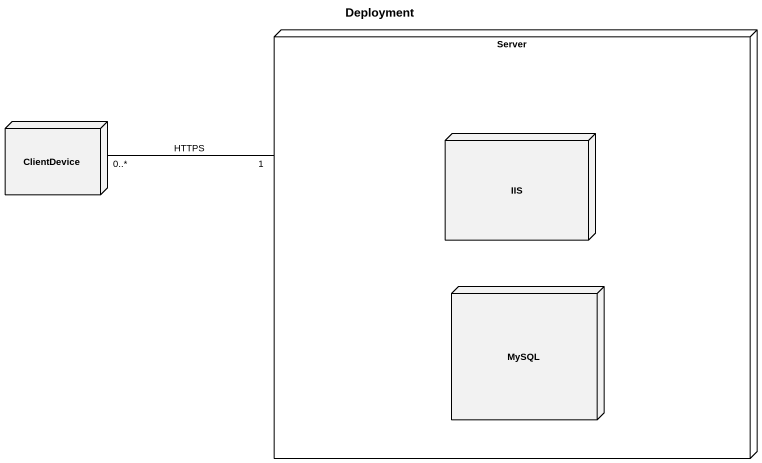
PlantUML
@startuml
title Deployment
node Server {
  node IIS
  node MySQL
}
node ClientDevice
ClientDevice "0..*" -right- "1" Server : HTTPS
@enduml
